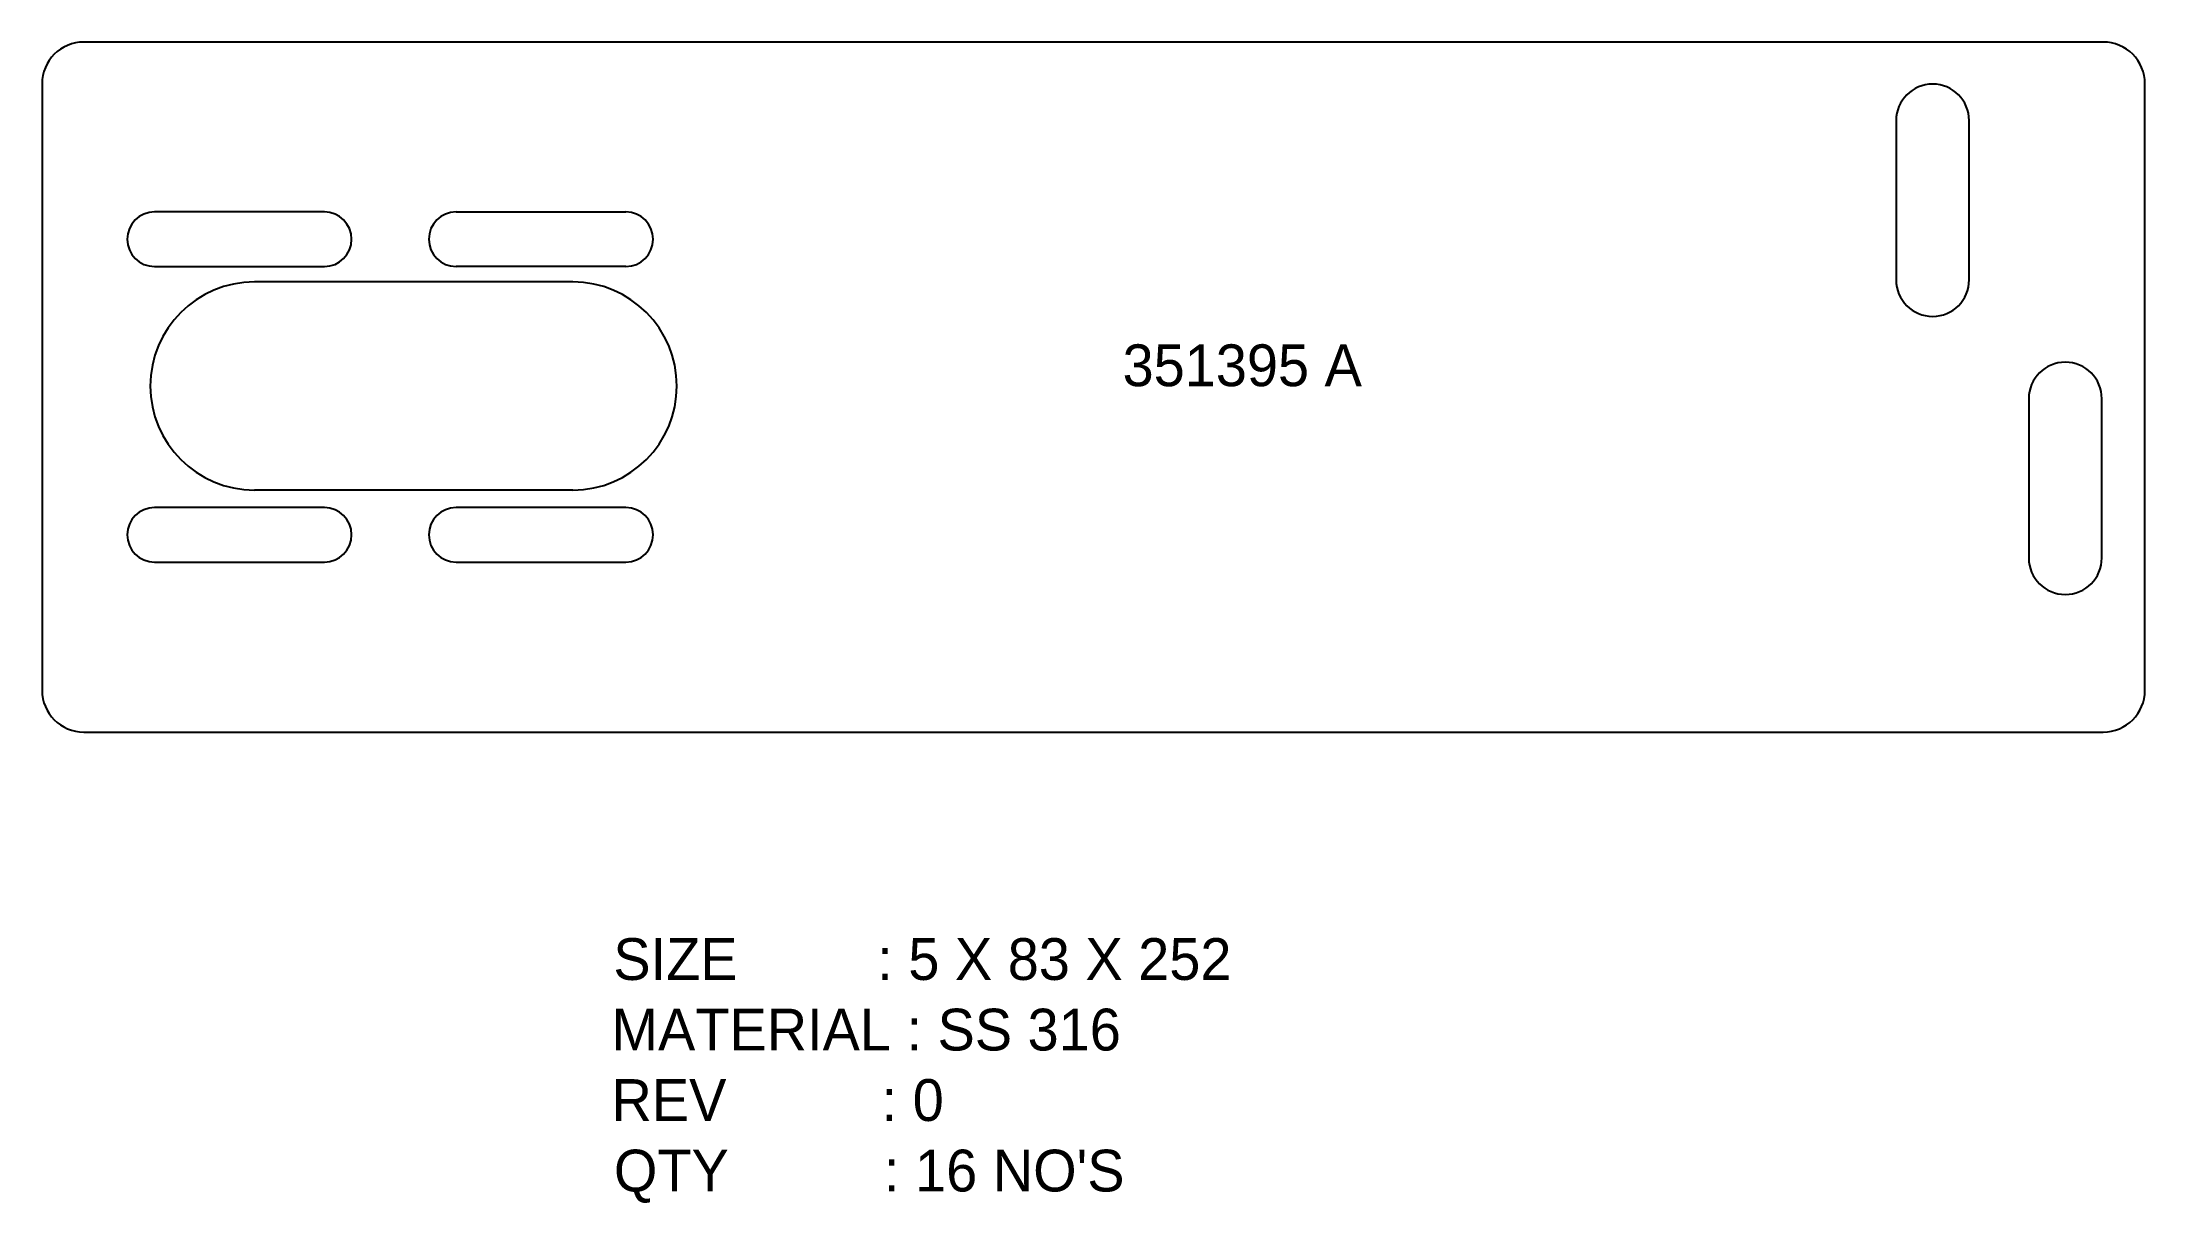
# Model space of a CAD drawing. Header units: inches. Extents: x -91 to 161, y 429 to 568.
import ezdxf

# ---------------------------------------------------------------- set-up
doc = ezdxf.new("R2010")
doc.units = ezdxf.units.IN
doc.header["$MEASUREMENT"] = 0
doc.layers.add('LaserCutting', color=3, linetype='Continuous')

msp = doc.modelspace()

# ---------------------------------------------------------------- linework, layer by layer
at = {"layer": 'LaserCutting'}
for p, q in [((155.79, 568.01), (-85.81, 568.01)), ((-90.81, 563.01), (-90.81, 490.46)), ((160.79, 490.46), (160.79, 563.01)), ((131.02, 558.61), (131.02, 539.56)), ((139.76, 539.56), (139.76, 558.61)), ((-57.03, 547.68), (-77.35, 547.68)), ((-41.28, 547.68), (-20.96, 547.68)), ((-77.35, 541.15), (-57.03, 541.15)), ((-20.96, 541.15), (-41.28, 541.15)), ((-27.31, 539.31), (-65.41, 539.31)), ((146.9, 525.34), (146.9, 506.29)), ((155.63, 506.29), (155.63, 525.34)), ((-65.41, 514.42), (-27.31, 514.42)), ((-57.03, 512.32), (-77.35, 512.32)), ((-20.96, 512.32), (-41.28, 512.32)), ((-77.35, 505.79), (-57.03, 505.79)), ((-41.28, 505.79), (-20.96, 505.79)), ((-85.81, 485.46), (155.79, 485.46))]:
    msp.add_line(p, q, dxfattribs=at)
for centre, radius, start, end in [((-85.81, 563.01), 5, 90, 180), ((155.79, 563.01), 5, 0, 90), ((135.39, 558.61), 4.37, 0, 180), ((-77.35, 544.42), 3.26, 90, 270), ((-57.03, 544.42), 3.26, 270, 90), ((-41.28, 544.42), 3.26, 90, 270), ((-20.96, 544.42), 3.26, 270, 90), ((-65.41, 526.86), 12.45, 90, 270), ((-27.31, 526.86), 12.45, 270, 90), ((135.39, 539.56), 4.37, 180, 0), ((151.26, 525.34), 4.37, 0, 180), ((-77.35, 509.06), 3.26, 90, 270), ((-57.03, 509.06), 3.26, 270, 90), ((-41.28, 509.06), 3.26, 90, 270), ((-20.96, 509.06), 3.26, 270, 90), ((151.26, 506.29), 4.37, 180, 0), ((-85.81, 490.46), 5, 180, 270), ((155.79, 490.46), 5, 270, 360)]:
    msp.add_arc(centre, radius, start, end, dxfattribs=at)

# ---------------------------------------------------------------- texts
at = {"color": 7}
for s, p in [('SIZE         : 5 X 83 X 252', (-22.46, 455.8)), ('MATERIAL : SS 316', (-22.68, 447.36)), ('REV          : 0', (-22.68, 438.93)), ("QTY          : 16 NO'S", (-22.39, 430.49))]:
    msp.add_text(s, height=5, dxfattribs=at).set_placement(p)
at = {"layer": 'LaserCutting', "insert": (38.47, 531.84), "char_height": 5, "attachment_point": 1}
msp.add_mtext_dynamic_manual_height_columns('{\\fCentury Gothic|b0|i0|c0|p34;\\C1;351395 A}', width=58.7262, gutter_width=1, heights=[0], dxfattribs=at)

doc.saveas('drawing.dxf')
